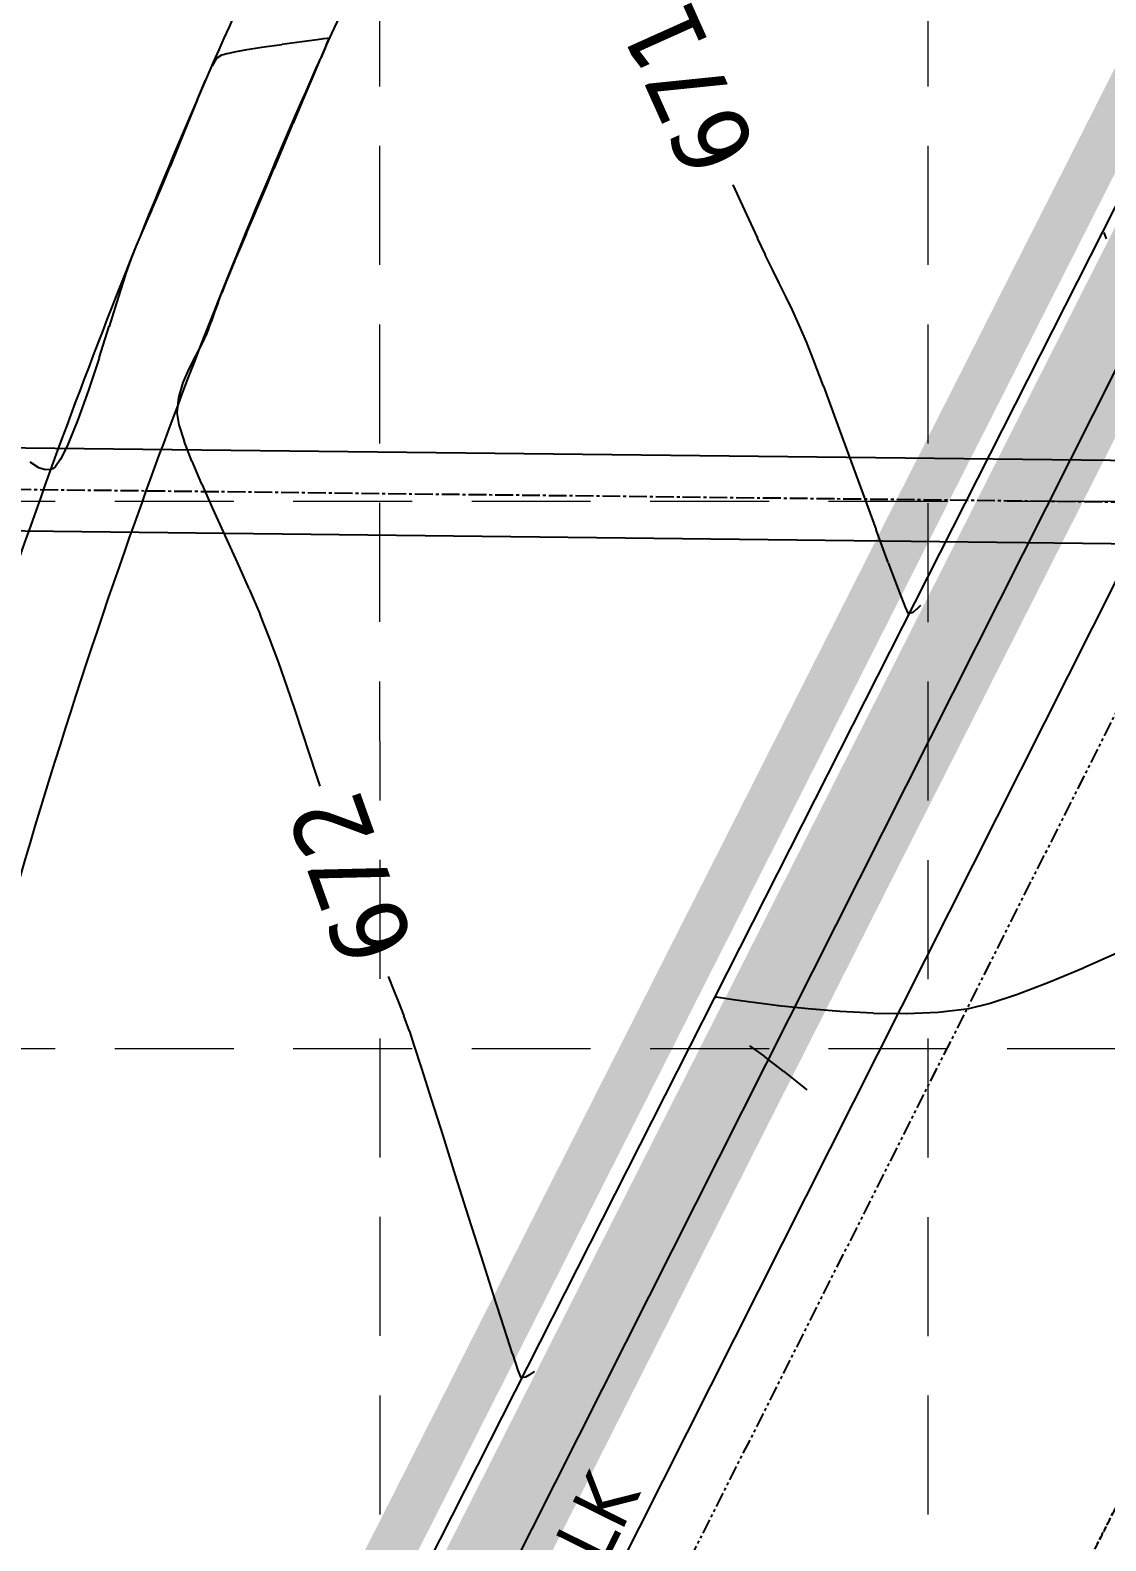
# Model space of a CAD drawing. Header units: inches. Extents: x 6967 to 7890, y 13663 to 15138.
# Drawn here: x 7138 to 7183.2, y 14310.8 to 14374.3 of the extents above; entities that cross this region are included whole.
import ezdxf

# ---------------------------------------------------------------- set-up
doc = ezdxf.new("R2010")
doc.units = ezdxf.units.IN
doc.header["$MEASUREMENT"] = 0
for name, pattern in [('CENTER2', [1.125, 0.75, -0.125, 0.125, -0.125]), ('DASHED', [0.75, 0.5, -0.25]), ('DASHED2', [0.375, 0.25, -0.125]), ('HIDDEN', [0.375, 0.25, -0.125]), ('xGWI003pt$0$HIDDEN2', [0.1875, 0.125, -0.0625]), ('xGWI003pt$0$PHANTOM2', [1.25, 0.625, -0.125, 0.125, -0.125, 0.125, -0.125])]:
    doc.linetypes.add(name, pattern=pattern)
for name, color, linetype in [('C-SITE-LSCP-STBK-N', 2, 'HIDDEN'), ('C-SITE-STBK-LSCP-N', 7, 'DASHED2'), ('EC', 35, 'Continuous'), ('GRID', 254, 'HIDDEN'), ('LIMITS OF DISTURBANCE', 1, 'HIDDEN'), ('PC', 35, 'Continuous'), ('SILT FENCE', 200, 'Continuous'), ('V-ROAD-BACK-P', 2, 'Continuous'), ('V-STRM-CNTR-E', 11, 'CENTER2'), ('V-STRM-UNDR-E', 15, 'Continuous'), ('XGWI003AR$0$C-SITE-WALK-N', 2, 'Continuous'), ('xGWI003pt$0$C-BNDY-E', 3, 'xGWI003pt$0$PHANTOM2'), ('xGWI003pt$0$C-ESMT-ELEC', 14, 'xGWI003pt$0$HIDDEN2')]:
    doc.layers.add(name, color=color, linetype=linetype)
doc.styles.add('L100', font='TAHOMA.TTF', dxfattribs={"height": 4})
doc.styles.add('L80', font='TAHOMA.TTF', dxfattribs={"height": 3.2})

msp = doc.modelspace()

# ---------------------------------------------------------------- linework, layer by layer
at = {"layer": 'C-SITE-LSCP-STBK-N', "color": 253}
msp.add_line((7195.907, 14336.538), (7161.729, 14268.667), dxfattribs=at)
at = {"layer": 'EC', "color": 35}
for points, elevation in [([(7147.768, 14373.548), (7147.061, 14373.441)], 672), ([(7150.483, 14373.644), (7150.568, 14373.845)], 672), ([(7150.617, 14373.947), (7150.52, 14373.937)], 672), ([(7150.596, 14373.899), (7150.617, 14373.947)], 672), ([(7149.927, 14372.33), (7150.257, 14373.11)], 672), ([(7145.052, 14371.341), (7144.662, 14370.39)], 672), ([(7147.695, 14367.056), (7147.985, 14367.739)], 672), ([(7147.411, 14366.391), (7147.695, 14367.056)], 672), ([(7142.942, 14366.268), (7142.733, 14365.781)], 672), ([(7142.733, 14365.781), (7142.513, 14365.257)], 672), ([(7146.885, 14365.159), (7147.139, 14365.755)], 672), ([(7168.938, 14364.843), (7168.61, 14365.542)], 671), ([(7146.654, 14364.614), (7146.885, 14365.159)], 672), ([(7142.045, 14364.022), (7141.733, 14363.045)], 672), ([(7169.796, 14363.093), (7169.521, 14363.651)], 671), ([(7141.733, 14363.045), (7141.356, 14361.837)], 672), ([(7145.802, 14362.446), (7145.946, 14362.839)], 672), ([(7170.071, 14362.517), (7169.796, 14363.093)], 671), ([(7145.475, 14361.556), (7145.651, 14362.032)], 672), ([(7170.666, 14361.184), (7170.358, 14361.891)], 671), ([(7145, 14360.599), (7145.268, 14361.1)], 672), ([(7140.934, 14360.506), (7140.49, 14359.162)], 672), ([(7144.718, 14360.056), (7145, 14360.599)], 672), ([(7144.464, 14359.474), (7144.718, 14360.056)], 672), ([(7171.895, 14357.942), (7171.386, 14359.319)], 671), ([(7140.046, 14357.912), (7139.623, 14356.867)], 672), ([(7144.518, 14357.013), (7144.301, 14357.703)], 672), ([(7138.675, 14355.814), (7138.409, 14355.9)], 672), ([(7138.929, 14355.822), (7138.846, 14355.808)], 672), ([(7139.109, 14355.952), (7138.986, 14355.845)], 672), ([(7145.255, 14355.206), (7144.844, 14356.169)], 672), ([(7174.526, 14350.792), (7174.107, 14351.909)], 671), ([(7175.383, 14350.042), (7175.281, 14349.942)], 671), ([(7175.461, 14350.111), (7175.439, 14350.093)], 671), ([(7148.103, 14348.736), (7147.708, 14349.731)], 672), ([(7175.128, 14349.812), (7174.956, 14349.756)], 671), ([(7148.484, 14347.698), (7148.103, 14348.736)], 672), ([(7149.175, 14345.715), (7148.841, 14346.69)], 672), ([(7149.489, 14344.777), (7149.175, 14345.715)], 672), ([(7150.228, 14342.518), (7150.062, 14343.023)], 672), ([(7153.11, 14334.498), (7153.101, 14334.52)], 672), ([(7153.749, 14332.873), (7153.531, 14333.442)], 672), ([(7154.496, 14330.659), (7154.18, 14331.642)], 672), ([(7168.899, 14331.168), (7168.283, 14331.609)], 672), ([(7155.391, 14327.835), (7154.909, 14329.362)], 672), ([(7157.508, 14321.15), (7157.003, 14322.737)], 672), ([(7157.954, 14319.764), (7157.508, 14321.15)], 672), ([(7158.861, 14317.689), (7158.679, 14317.66)], 672), ([(7159.027, 14317.79), (7158.861, 14317.689)], 672)]:
    msp.add_lwpolyline(points, dxfattribs=dict(at, elevation=elevation))
at = {"layer": 'EC', "color": 35, "extrusion": (0.142311, -0.989822, 0), "elevation": -13210.05}
msp.add_lwpolyline([(9121.394, 672), (9120.529, 672)], dxfattribs=at)
at = {"layer": 'EC', "color": 35, "extrusion": (0.138874, -0.99031, 0), "elevation": -13241.636}
msp.add_lwpolyline([(9076.32, 672), (9075.478, 672)], dxfattribs=at)
at = {"layer": 'EC', "color": 35, "extrusion": (0.13694, -0.990579, 0), "elevation": -13259.333}
msp.add_lwpolyline([(9051.094, 672), (9050.447, 672)], dxfattribs=at)
at = {"layer": 'EC', "color": 35, "extrusion": (0.13608, -0.990698, 0), "elevation": -13267.185}
msp.add_lwpolyline([(9039.859, 672), (9039.581, 672)], dxfattribs=at)
at = {"layer": 'EC', "color": 35, "extrusion": (0.920963, -0.38965, 0), "elevation": 984.648}
msp.add_lwpolyline([(16023.2, 672), (16023.78, 672)], dxfattribs=at)
at = {"layer": 'EC', "color": 35, "extrusion": (0.15256, -0.988294, 0), "elevation": -13114.792}
msp.add_lwpolyline([(9259.709, 672), (9259.561, 672)], dxfattribs=at)
at = {"layer": 'EC', "color": 35, "extrusion": (0.886331, -0.463052, 0), "elevation": -318.07}
msp.add_lwpolyline([(16051.071, 672), (16051.132, 672)], dxfattribs=at)
at = {"layer": 'EC', "color": 35, "extrusion": (0.866188, -0.499719, 0), "elevation": -992.852}
msp.add_lwpolyline([(16020.7, 672), (16020.365, 672)], dxfattribs=at)
at = {"layer": 'EC', "color": 35, "extrusion": (0.538183, -0.842828, 0), "elevation": -8268.266}
msp.add_lwpolyline([(13758.354, 672), (13758.066, 672)], dxfattribs=at)
at = {"layer": 'EC', "color": 35, "extrusion": (0.262736, -0.964868, 0), "elevation": -11990.735}
msp.add_lwpolyline([(10671.68, 672), (10671.4, 672)], dxfattribs=at)
at = {"layer": 'EC', "color": 35, "extrusion": (0.202102, -0.979364, 0), "elevation": -12632.408}
msp.add_lwpolyline([(9904.093, 672), (9903.774, 672)], dxfattribs=at)
at = {"layer": 'EC', "color": 35, "extrusion": (0.174702, -0.984621, 0), "elevation": -12903.786}
msp.add_lwpolyline([(9548.224, 672), (9547.832, 672)], dxfattribs=at)
at = {"layer": 'EC', "color": 35, "extrusion": (0.910839, -0.412761, 0), "elevation": 576.036}
msp.add_lwpolyline([(16040.762, 672), (16040.088, 672)], dxfattribs=at)
at = {"layer": 'EC', "color": 35, "extrusion": (0.921, -0.389562, 0), "elevation": 986.168}
msp.add_lwpolyline([(16021.237, 672), (16022.259, 672)], dxfattribs=at)
at = {"layer": 'EC', "color": 35, "extrusion": (0.921206, -0.389076, 0), "elevation": 990.515}
msp.add_lwpolyline([(16019.835, 672), (16018.929, 672)], dxfattribs=at)
at = {"layer": 'EC', "color": 35, "extrusion": (0.921005, -0.389551, 0)}
for points, elevation in [([(16020.122, 672), (16021.225, 672)], 986.362), ([(16018.047, 672), (16019.031, 672)], 986.364)]:
    msp.add_lwpolyline(points, dxfattribs=dict(at, elevation=elevation))
at = {"layer": 'EC', "color": 35, "extrusion": (0.926869, -0.375384, 0), "elevation": 1227.752}
msp.add_lwpolyline([(16001.466, 672), (16000.426, 672)], dxfattribs=at)
at = {"layer": 'EC', "color": 35, "extrusion": (0.921006, -0.389547, 0), "elevation": 986.424}
msp.add_lwpolyline([(16019.027, 672), (16020.118, 672)], dxfattribs=at)
at = {"layer": 'EC', "color": 35, "extrusion": (0.926641, -0.375947, 0), "elevation": 1218.034}
msp.add_lwpolyline([(16001.168, 672), (16000.224, 672)], dxfattribs=at)
at = {"layer": 'EC', "color": 35, "extrusion": (0.923782, -0.382918, 0), "elevation": 1097.44}
msp.add_lwpolyline([(16008.948, 672), (16008.211, 672)], dxfattribs=at)
at = {"layer": 'EC', "color": 35, "extrusion": (0.920999, -0.389565, 0), "elevation": 986.113}
msp.add_lwpolyline([(16017.278, 672), (16018.062, 672)], dxfattribs=at)
at = {"layer": 'EC', "color": 35, "extrusion": (0.919036, -0.394172, 0), "elevation": 901.843}
msp.add_lwpolyline([(16020.42, 672), (16019.775, 672)], dxfattribs=at)
at = {"layer": 'EC', "color": 35, "extrusion": (0.910187, 0.414197, 0), "elevation": 12474.932}
msp.add_lwpolyline([(10108.594, 671), (10108.606, 671)], dxfattribs=at)
at = {"layer": 'EC', "color": 35, "extrusion": (0.909631, 0.415417, 0), "elevation": 12488.479}
msp.add_lwpolyline([(10090.883, 671), (10091.853, 671)], dxfattribs=at)
at = {"layer": 'EC', "color": 35, "extrusion": (0.917224, -0.398372, 0), "elevation": 828.554}
msp.add_lwpolyline([(16023.732, 672), (16023.164, 672)], dxfattribs=at)
at = {"layer": 'EC', "color": 35, "extrusion": (0.917003, -0.398881, 0), "elevation": 819.671}
msp.add_lwpolyline([(16023.621, 672), (16023.091, 672)], dxfattribs=at)
at = {"layer": 'EC', "color": 35, "extrusion": (0.909097, 0.416585, 0), "elevation": 12501.431}
msp.add_lwpolyline([(10073.999, 671), (10074.833, 671)], dxfattribs=at)
at = {"layer": 'EC', "color": 35, "extrusion": (0.919468, -0.393164, 0), "elevation": 923.464}
msp.add_lwpolyline([(16018.855, 672), (16019.547, 672)], dxfattribs=at)
at = {"layer": 'EC', "color": 35, "extrusion": (0.908532, 0.417814, 0), "elevation": 12515.044}
msp.add_lwpolyline([(10056.413, 671), (10057.082, 671)], dxfattribs=at)
at = {"layer": 'EC', "color": 35, "extrusion": (0.926106, -0.377263, 0), "elevation": 1195.242}
msp.add_lwpolyline([(15998.359, 672), (15997.714, 672)], dxfattribs=at)
at = {"layer": 'EC', "color": 35, "extrusion": (0.943338, -0.331834, 0), "elevation": 1970.884}
msp.add_lwpolyline([(15920.775, 672), (15920.099, 672)], dxfattribs=at)
at = {"layer": 'EC', "color": 35, "extrusion": (0.92274, -0.385423, 0), "elevation": 1058.058}
msp.add_lwpolyline([(16008.766, 672), (16009.288, 672)], dxfattribs=at)
at = {"layer": 'EC', "color": 35, "extrusion": (0.899732, 0.436443, 0), "elevation": 12719.552}
msp.add_lwpolyline([(9794.993, 671), (9795.682, 671)], dxfattribs=at)
at = {"layer": 'EC', "color": 35, "extrusion": (0.926259, -0.376887, 0), "elevation": 1205.819}
msp.add_lwpolyline([(15997.873, 672), (15998.314, 672)], dxfattribs=at)
at = {"layer": 'EC', "color": 35, "extrusion": (0.896761, 0.442515, 0), "elevation": 12785.478}
msp.add_lwpolyline([(9708.143, 671), (9708.782, 671)], dxfattribs=at)
at = {"layer": 'EC', "color": 35, "extrusion": (0.9312, -0.364508, 0), "elevation": 1418.929}
msp.add_lwpolyline([(15979.875, 672), (15980.381, 672)], dxfattribs=at)
at = {"layer": 'EC', "color": 35, "extrusion": (0.935681, -0.352848, 0), "elevation": 1618.421}
msp.add_lwpolyline([(15960.464, 672), (15960.904, 672)], dxfattribs=at)
at = {"layer": 'EC', "color": 35, "extrusion": (0.939328, -0.343019, 0), "elevation": 1785.663}
msp.add_lwpolyline([(15941.759, 672), (15942.2, 672)], dxfattribs=at)
at = {"layer": 'EC', "color": 35, "extrusion": (0.90904, 0.41671, 0), "elevation": 12502.881}
msp.add_lwpolyline([(10067.569, 671), (10068.257, 671)], dxfattribs=at)
at = {"layer": 'EC', "color": 35, "extrusion": (0.953273, -0.302109, 0), "elevation": 2468.817}
msp.add_lwpolyline([(15848.226, 672), (15846.83, 672)], dxfattribs=at)
at = {"layer": 'EC', "color": 35, "extrusion": (0.91066, -0.413157, 0), "elevation": 573.524}
msp.add_lwpolyline([(16030.194, 672), (16030.695, 672)], dxfattribs=at)
at = {"layer": 'EC', "color": 35, "extrusion": (0.929111, 0.369801, 0), "elevation": 11973.122}
msp.add_lwpolyline([(10690.61, 671), (10691.416, 671)], dxfattribs=at)
at = {"layer": 'EC', "color": 35, "extrusion": (0.93536, 0.353698, 0), "elevation": 11786.682}
msp.add_lwpolyline([(10894.629, 671), (10895.822, 671)], dxfattribs=at)
at = {"layer": 'EC', "color": 35, "extrusion": (0.942201, -0.335049, 0), "elevation": 1916.756}
msp.add_lwpolyline([(15921.626, 672), (15920.3, 672)], dxfattribs=at)
at = {"layer": 'EC', "color": 35, "extrusion": (0.995282, -0.097024, 0), "elevation": 5717.426}
msp.add_lwpolyline([(14983.624, 672), (14984.277, 672)], dxfattribs=at)
at = {"layer": 'EC', "color": 35, "extrusion": (0.959658, -0.28117, 0), "elevation": 2818.792}
msp.add_lwpolyline([(15788.348, 672), (15788.992, 672)], dxfattribs=at)
at = {"layer": 'EC', "color": 35, "extrusion": (0.987055, 0.160382, 0), "elevation": 9354.53}
msp.add_lwpolyline([(13026.029, 672), (13026.539, 672)], dxfattribs=at)
at = {"layer": 'EC', "color": 35, "extrusion": (0.938863, 0.344291, 0), "elevation": 11676.74}
msp.add_lwpolyline([(11009.285, 671), (11010.919, 671)], dxfattribs=at)
at = {"layer": 'EC', "color": 35, "extrusion": (0.932645, 0.360796, 0), "elevation": 11843.245}
msp.add_lwpolyline([(10811.38, 672), (10812.285, 672)], dxfattribs=at)
at = {"layer": 'EC', "color": 35, "extrusion": (0.894558, -0.446953, 0), "elevation": -30.039}
msp.add_lwpolyline([(16034.118, 672), (16033.428, 672)], dxfattribs=at)
at = {"layer": 'EC', "color": 35, "extrusion": (0.939252, 0.343229, 0), "elevation": 11664.279}
msp.add_lwpolyline([(11020.798, 671), (11022.487, 671)], dxfattribs=at)
at = {"layer": 'EC', "color": 35, "extrusion": (0.539477, 0.842001, 0), "elevation": 15938.681}
msp.add_lwpolyline([(1734.129, 672), (1734.568, 672)], dxfattribs=at)
at = {"layer": 'EC', "color": 35, "extrusion": (-0.035743, -0.999361, 0), "elevation": -14601.802}
msp.add_lwpolyline([(6621.158, 672), (6620.987, 672)], dxfattribs=at)
at = {"layer": 'EC', "color": 35, "extrusion": (0.382421, -0.923988, 0), "elevation": -10534.536}
msp.add_lwpolyline([(12086.313, 672), (12086.252, 672)], dxfattribs=at)
at = {"layer": 'EC', "color": 35, "extrusion": (0.822143, -0.569281, 0), "elevation": -2303.206}
msp.add_lwpolyline([(15867.166, 672), (15866.804, 672)], dxfattribs=at)
at = {"layer": 'EC', "color": 35, "extrusion": (0.91268, 0.408675, 0), "elevation": 12387.95}
msp.add_lwpolyline([(10180.463, 672), (10181.615, 672)], dxfattribs=at)
at = {"layer": 'EC', "color": 35, "extrusion": (0.939096, 0.343656, 0), "elevation": 11669.29}
msp.add_lwpolyline([(11013.858, 671), (11015.492, 671)], dxfattribs=at)
at = {"layer": 'EC', "color": 35, "extrusion": (0.909473, 0.415762, 0), "elevation": 12466.765}
msp.add_lwpolyline([(10082.578, 672), (10083.794, 672)], dxfattribs=at)
at = {"layer": 'EC', "color": 35, "extrusion": (0.938295, 0.345835, 0), "elevation": 11694.82}
msp.add_lwpolyline([(10985.276, 671), (10986.745, 671)], dxfattribs=at)
at = {"layer": 'EC', "color": 35, "extrusion": (0.90949, 0.415727, 0), "elevation": 12466.369}
msp.add_lwpolyline([(10081.827, 672), (10083.067, 672)], dxfattribs=at)
at = {"layer": 'EC', "color": 35, "extrusion": (0.912543, 0.408982, 0), "elevation": 12391.383}
msp.add_lwpolyline([(10172.627, 672), (10173.85, 672)], dxfattribs=at)
at = {"layer": 'EC', "color": 35, "extrusion": (0.918908, 0.394471, 0), "elevation": 12228.647}
msp.add_lwpolyline([(10366.518, 672), (10367.685, 672)], dxfattribs=at)
at = {"layer": 'EC', "color": 35, "extrusion": (0.93114, 0.364662, 0), "elevation": 11913.675}
msp.add_lwpolyline([(10745.512, 671), (10746.32, 671)], dxfattribs=at)
at = {"layer": 'EC', "color": 35, "extrusion": (0.902611, 0.430458, 0), "elevation": 12653.155}
msp.add_lwpolyline([(9863.73, 671), (9864.044, 671)], dxfattribs=at)
at = {"layer": 'EC', "color": 35, "extrusion": (-0.67816, 0.734914, 0), "elevation": 5679.986}
msp.add_lwpolyline([(-15004.994, 671), (-15004.919, 671)], dxfattribs=at)
at = {"layer": 'EC', "color": 35, "extrusion": (0.648336, -0.761354, 0), "elevation": -6273.397}
msp.add_lwpolyline([(14766.516, 671), (14766.316, 671)], dxfattribs=at)
at = {"layer": 'EC', "color": 35, "extrusion": (0.942744, 0.333519, 0), "elevation": 11524.412}
msp.add_lwpolyline([(11140.977, 672), (11142.047, 672)], dxfattribs=at)
at = {"layer": 'EC', "color": 35, "extrusion": (0.950041, 0.312124, 0), "elevation": 11269.66}
msp.add_lwpolyline([(11395.657, 672), (11396.603, 672)], dxfattribs=at)
at = {"layer": 'EC', "color": 35, "extrusion": (0.950759, 0.309931, 0), "elevation": 11243.329}
msp.add_lwpolyline([(11420.739, 672), (11421.638, 672)], dxfattribs=at)
at = {"layer": 'EC', "color": 35, "extrusion": (0.928024, 0.372521, 0), "elevation": 11978.161}
msp.add_lwpolyline([(10637.499, 672), (10638.067, 672)], dxfattribs=at)
at = {"layer": 'EC', "color": 35, "extrusion": (0.929422, 0.369019, 0), "elevation": 11937.965}
msp.add_lwpolyline([(10682.021, 672), (10682.589, 672)], dxfattribs=at)
at = {"layer": 'EC', "color": 35, "extrusion": (0.939784, 0.341768, 0), "elevation": 11621.498}
msp.add_lwpolyline([(11024.196, 672), (11024.888, 672)], dxfattribs=at)
at = {"layer": 'EC', "color": 35, "extrusion": (0.948441, 0.316953, 0), "elevation": 11327.778}
msp.add_lwpolyline([(11325.179, 672), (11325.792, 672)], dxfattribs=at)
at = {"layer": 'EC', "color": 35, "extrusion": (-0.611752, -0.79105, 0), "elevation": -15722.255}
msp.add_lwpolyline([(-3095.128, 672), (-3096.157, 672)], dxfattribs=at)
at = {"layer": 'EC', "color": 35, "extrusion": (0.952998, 0.302976, 0), "elevation": 11160.068}
msp.add_lwpolyline([(11488.09, 672), (11489.451, 672)], dxfattribs=at)
at = {"layer": 'EC', "color": 35, "extrusion": (0.620974, 0.783831, 0), "elevation": 15684.928}
msp.add_lwpolyline([(3277.805, 672), (3279.048, 672)], dxfattribs=at)
at = {"layer": 'EC', "color": 35, "extrusion": (0.953631, 0.300979, 0), "elevation": 11135.977}
msp.add_lwpolyline([(11508.093, 672), (11509.844, 672)], dxfattribs=at)
at = {"layer": 'EC', "color": 35, "extrusion": (0.953582, 0.301134, 0), "elevation": 11137.846}
msp.add_lwpolyline([(11504.471, 672), (11506.284, 672)], dxfattribs=at)
at = {"layer": 'EC', "color": 35, "extrusion": (0.953337, 0.301907, 0), "elevation": 11147.171}
msp.add_lwpolyline([(11493.653, 672), (11495.436, 672)], dxfattribs=at)
at = {"layer": 'EC', "color": 35, "extrusion": (0.95021, 0.31161, 0), "elevation": 11263.742}
msp.add_lwpolyline([(11375.135, 672), (11376.294, 672)], dxfattribs=at)
at = {"layer": 'EC', "color": 35, "extrusion": (0.945942, 0.324335, 0), "elevation": 11415.398}
msp.add_lwpolyline([(11222.163, 672), (11222.934, 672)], dxfattribs=at)
at = {"layer": 'EC', "color": 35, "extrusion": (0.923252, 0.384194, 0), "elevation": 12110.026}
msp.add_lwpolyline([(10468.493, 672), (10468.789, 672)], dxfattribs=at)
at = {"layer": 'EC', "color": 35, "extrusion": (0.579302, -0.815113, 0), "elevation": -7523.38}
msp.add_lwpolyline([(14129.877, 672), (14129.74, 672)], dxfattribs=at)
at = {"layer": 'EC', "color": 35, "extrusion": (-0.555155, 0.831747, 0), "elevation": 7934.409}
msp.add_lwpolyline([(-13903.304, 672), (-13903.231, 672)], dxfattribs=at)
at = {"layer": 'EC', "color": 35, "extrusion": (0.483299, -0.875456, 0), "elevation": -9074.662}
msp.add_lwpolyline([(13187.416, 672), (13187.388, 672)], dxfattribs=at)
at = {"layer": 'GRID', "color": 252, "linetype": 'HIDDEN', "lineweight": 0, "ltscale": 20}
for p, q in [((7152.792, 13779.419), (7152.669, 15112.65)), ((7175.876, 13779.416), (7175.641, 15112.67)), ((6991.593, 14354.495), (7865.68, 14354.495)), ((6991.593, 14331.493), (7865.68, 14331.493))]:
    msp.add_line(p, q, dxfattribs=at)
at = {"layer": 'LIMITS OF DISTURBANCE', "linetype": 'DASHED', "ltscale": 25, "const_width": 2}
msp.add_lwpolyline([(7626.68, 14301.006), (7537.696, 14305.63), (7486.929, 14312.377), (7396.549, 14337.663), (7372.92, 14344.826), (7341.409, 14355.654), (7272.761, 14383.79), (7321.112, 14493.627), (7084.447, 14614.894), (7078.433, 14602.87), (7300.437, 14489.887), (7255.526, 14390.868), (7231.156, 14402.508, 0.426649), (7192.435, 14387.891), (7143.122, 14290.437, 0.055483), (7100.956, 14177.591), (7091.992, 14135.021), (7118.278, 14130.517), (7275.487, 14103.266), (7373.361, 14083.725), (7470.495, 14064.556), (7646.846, 14024.455)], format="xyb", dxfattribs=at)
at = {"layer": 'PC', "color": 25, "extrusion": (0.938766, 0.344555, 0), "elevation": 11693.122}
msp.add_lwpolyline([(11010.82, 671), (11011.106, 671)], dxfattribs=at)
at = {"layer": 'PC', "color": 25, "extrusion": (0.402723, -0.915322, 0), "elevation": -10228.551}
msp.add_lwpolyline([(12348.781, 672), (12347.093, 672)], dxfattribs=at)
at = {"layer": 'PC', "color": 25, "extrusion": (0.384559, -0.923101, 0), "elevation": -10470.511}
msp.add_lwpolyline([(12142.585, 672), (12141.018, 672)], dxfattribs=at)
at = {"layer": 'PC', "color": 25, "extrusion": (-0.356311, 0.934367, 0), "elevation": 10834.855}
msp.add_lwpolyline([(-11817.016, 672), (-11815.606, 672)], dxfattribs=at)
at = {"layer": 'PC', "color": 25, "extrusion": (0.686189, -0.727423, 0), "elevation": -5508.818}
msp.add_lwpolyline([(15048.932, 672), (15048.836, 672)], dxfattribs=at)
at = {"layer": 'PC', "color": 25, "elevation": 672}
for points in [[(7167.047, 14333.625), (7166.85, 14333.656)], [(7168.427, 14333.424), (7167.592, 14333.541)], [(7170.728, 14333.158), (7169.492, 14333.29)], [(7172.076, 14333.045), (7170.728, 14333.158)], [(7176.203, 14333.007), (7174.873, 14332.952)], [(7178.378, 14333.388), (7177.409, 14333.154)]]:
    msp.add_lwpolyline(points, dxfattribs=at)
at = {"layer": 'PC', "color": 25, "extrusion": (-0.151172, -0.988507, 0), "elevation": -15252.353}
msp.add_lwpolyline([(4918.385, 672), (4917.833, 672)], dxfattribs=at)
at = {"layer": 'PC', "color": 25, "extrusion": (0.311242, -0.950331, 0), "elevation": -11387.247}
msp.add_lwpolyline([(11284.203, 672), (11282.984, 672)], dxfattribs=at)
at = {"layer": 'PC', "color": 25, "extrusion": (-0.124763, -0.992187, 0), "elevation": -15115.784}
msp.add_lwpolyline([(5325.213, 672), (5324.14, 672)], dxfattribs=at)
at = {"layer": 'PC', "color": 25, "extrusion": (-0.053117, -0.998588, 0), "elevation": -14693.774}
msp.add_lwpolyline([(6402.02, 672), (6400.616, 672)], dxfattribs=at)
at = {"layer": 'PC', "color": 25, "extrusion": (-0.013406, -0.99991, 0), "elevation": -14427.847}
msp.add_lwpolyline([(6982.088, 672), (6980.692, 672)], dxfattribs=at)
at = {"layer": 'PC', "color": 25, "extrusion": (0.121027, -0.992649, 0), "elevation": -13359.136}
msp.add_lwpolyline([(8859.345, 672), (8858.131, 672)], dxfattribs=at)
at = {"layer": 'SILT FENCE', "linetype": 'Continuous', "ltscale": 25, "const_width": 4}
msp.add_lwpolyline([(7117.596, 14220.546), (7125.359, 14241.766), (7144.64, 14284.476), (7191.6, 14377.338), (7241.137, 14390.542), (7283.264, 14368.127), (7378.578, 14333.281, 0.080719), (7711.3, 14276.134), (7748.413, 14279.865, -0.375451), (7785.086, 14252.517), (7783.081, 14036.211)], format="xyb", dxfattribs=at)
at = {"layer": 'V-ROAD-BACK-P', "color": 7}
for points in [[(7138.301, 14354.121, -0.030065), (7151.634, 14385.53), (7167.061, 14416.066, -1), (7170.646, 14414.027), (7155.264, 14383.745, 0.031429), (7142.012, 14352.417, -0.044903)], [(7092.401, 14126.504), (7093.788, 14135.643, -0.07691), (7139.491, 14279.744), (7193.107, 14385.534)], [(7142.012, 14352.417, 0.02117), (7135.346, 14330.482, -0.044903), (7119.222, 14290.412, 0.026609), (7098.649, 14243.768), (7094.556, 14235.861, -0.997091), (7092.902, 14236.711), (7094.793, 14245.063, -0.023479), (7115.756, 14292.552, 0.045772), (7131.454, 14332.039, -0.020361), (7138.301, 14354.121)]]:
    msp.add_lwpolyline(points, format="xyb", dxfattribs=at)
at = {"layer": 'V-STRM-CNTR-E', "color": 5}
msp.add_lwpolyline([(7100.213, 14355.422), (7286.424, 14353.286, 0.069019), (7572.032, 14296.223, 0.011978), (7622.781, 14294.424), (7793.155, 14292.47)], format="xyb", dxfattribs=at)
at = {"layer": 'V-STRM-UNDR-E', "color": 5}
for points in [[(7100.233, 14357.172), (7286.73, 14355.033, 0.069087), (7572.136, 14297.969, 0.011978), (7622.801, 14296.174), (7793.174, 14294.219)], [(7100.193, 14353.672), (7286.118, 14351.54, 0.068951), (7571.928, 14294.476, 0.011978), (7622.761, 14292.674), (7793.135, 14290.72)]]:
    msp.add_lwpolyline(points, format="xyb", dxfattribs=at)
at = {"layer": 'XGWI003AR$0$C-SITE-WALK-N', "color": 7}
for p, q in [((7142.526, 14278.337), (7190.845, 14374.289)), ((7146.099, 14276.538), (7193.78, 14371.224))]:
    msp.add_line(p, q, dxfattribs=at)
at = {"layer": 'xGWI003pt$0$C-BNDY-E', "color": 253}
msp.add_line((7148.331, 14275.414), (7195.614, 14369.308), dxfattribs=at)
at = {"layer": 'xGWI003pt$0$C-ESMT-ELEC'}
msp.add_line((7161.729, 14268.667), (7206.621, 14357.814), dxfattribs=at)

# ---------------------------------------------------------------- texts
at = {"layer": 'C-SITE-STBK-LSCP-N', "style": 'L100'}
msp.add_text("PROPOSED 4' SIDEWALK", height=2.4, rotation=63.68174, dxfattribs=at).set_placement((7148.29, 14281.657))
at = {"layer": 'EC', "color": 35, "char_height": 3.2, "width": 8.40081, "attachment_point": 1, "style": 'L80'}
for s, insert, rotation in [('\\fTahoma|b0|i0|c0|p34;\\W1.0000000000;\\T1.0000000000;\\o\\l671', (7165.706, 14367.874, 671), 114.17361), ('\\fTahoma|b0|i0|c0|p34;\\W1.0000000000;\\T1.0000000000;\\o\\l672', (7151.201, 14334.724, 672), 109.69642)]:
    msp.add_mtext(s, dxfattribs=dict(at, insert=insert, rotation=rotation))

doc.saveas('drawing.dxf')
